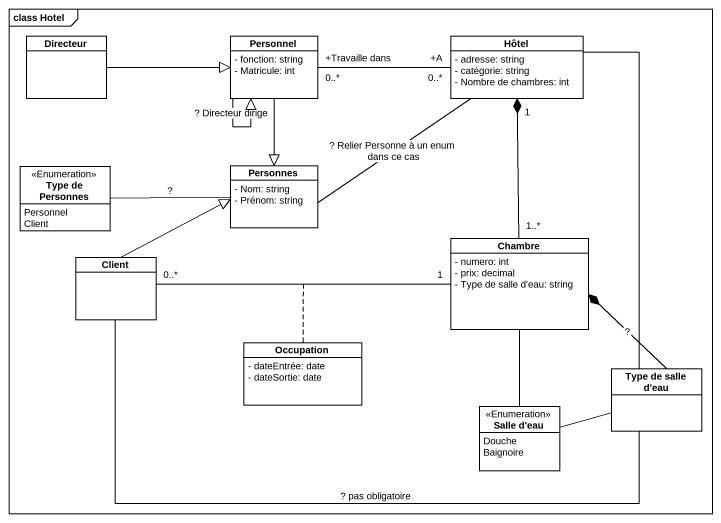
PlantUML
@startuml
mainframe class Hotel
hide circle
hide empty members
skinparam classAttributeIconSize 0
class Directeur
class Personnel {
  - fonction: string
  - Matricule: int
}
class Hôtel {
  - adresse: string
  - catégorie: string
  - Nombre de chambres: int
}
enum "Type de Personnes" as Type_de_Personnes <<Enumeration>> {
  Personnel
  Client
}
class Personnes {
  - Nom: string
  - Prénom: string
}
class Client
class Chambre {
  - numero: int
  - prix: decimal
  - Type de salle d'eau: string
}
class Occupation {
  - dateEntrée: date
  - dateSortie: date
}
class "Type de salle d'eau" as Type_de_salle_d_eau
enum "Salle d'eau" as Salle_d_eau <<Enumeration>> {
  Douche
  Baignoire
}
Directeur -right-|> Personnel
Personnel --|> Personnel : ? Directeur dirige
Personnel "+Travaille dans\n0..*" -right- "+A\n0..*" Hôtel
Personnel --|> Personnes
Type_de_Personnes -right- Personnes : ?
Personnes -right- Hôtel : ? Relier Personne à un enum dans ce cas
Client -right- Hôtel : ? pas obligatoire
Client -right-|> Personnes
Client "0..*" -right- "1" Chambre
(Client, Chambre) .. Occupation
Chambre "1..*" -up-* "1" Hôtel
Type_de_salle_d_eau -up-* Chambre : ?
Salle_d_eau -up- Chambre
Salle_d_eau -right- Type_de_salle_d_eau
@enduml
